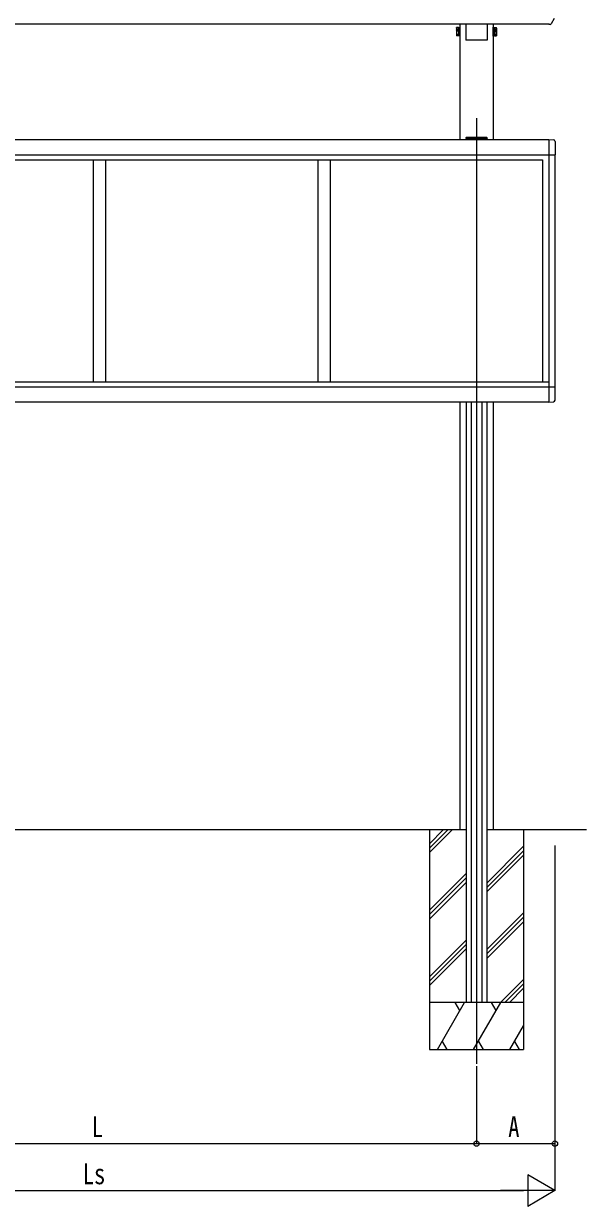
# Model space of a CAD drawing. Units: millimetres, scale not verified. Extents: x -8410 to 8410, y -5940 to 5940.
# Drawn here: x -6236 to -4443, y 147 to 3917 of the extents above; entities that cross this region are included whole.
import ezdxf
from ezdxf.enums import TextEntityAlignment as Align

# ---------------------------------------------------------------- set-up
doc = ezdxf.new("R2010")
doc.units = ezdxf.units.MM
doc.header["$LTSCALE"] = 30
for name, color, linetype in [('0-3_YKK_12', 2, 'Continuous'), ('0-4_YKK_13', 4, 'Continuous'), ('0-5_YKK_A1', 4, 'Continuous'), ('0-6_YKK_D', 6, 'Continuous')]:
    doc.layers.add(name, color=color, linetype=linetype)
doc.styles.add('ＭＳ ゴシック', font='')
doc.styles.get('ＭＳ ゴシック').set_extended_font_data('MS Gothic')

msp = doc.modelspace()

# ---------------------------------------------------------------- linework, layer by layer
at = {"layer": '0-3_YKK_12'}
msp.add_line((-4793.39, 3616.18), (-4793.39, 602.06), dxfattribs=at)
at = {"layer": '0-4_YKK_13'}
for p, q in [((-4545.9, 3933.72), (-4555.95, 3916.33)), ((-4857.49, 3903.31), (-4856.73, 3904.63)), ((-4857.49, 3903.31), (-4857.49, 3896.51)), ((-4857.49, 3896.51), (-4856.73, 3897.83)), ((-4857.49, 3896.51), (-4857.49, 3879.51)), ((-4850.49, 3904.63), (-4856.73, 3904.63)), ((-4850.49, 3899.72), (-4856.73, 3899.72)), ((-4850.49, 3897.83), (-4856.73, 3897.83)), ((-4850.49, 3892.92), (-4856.73, 3892.92)), ((-4850.49, 3883.1), (-4856.73, 3883.1)), ((-4850.49, 3904.63), (-4850.49, 3897.83)), ((-4847.99, 3903.56), (-4850.49, 3903.56)), ((-4850.49, 3897.83), (-4850.49, 3878.2)), ((-4847.99, 3896.76), (-4850.49, 3896.76)), ((-4847.99, 3888.76), (-4850.49, 3888.76)), ((-4847.99, 3887.26), (-4850.49, 3887.26)), ((-4847.99, 3903.56), (-4847.99, 3899.01)), ((-4847.99, 3896.76), (-4847.99, 3879.26)), ((-4826.89, 3917.13), (-4826.89, 3865.12)), ((-4738.79, 3903.56), (-4736.29, 3903.56)), ((-4738.79, 3903.56), (-4738.79, 3899.01)), ((-4738.79, 3896.76), (-4736.29, 3896.76)), ((-4738.79, 3896.76), (-4738.79, 3879.26)), ((-4738.79, 3888.76), (-4736.29, 3888.76)), ((-4738.79, 3887.26), (-4736.29, 3887.26)), ((-4736.29, 3904.63), (-4730.05, 3904.63)), ((-4736.29, 3904.63), (-4736.29, 3897.83)), ((-4736.29, 3899.72), (-4730.05, 3899.72)), ((-4736.29, 3897.83), (-4730.05, 3897.83)), ((-4736.29, 3897.83), (-4736.29, 3878.2)), ((-4736.29, 3892.92), (-4730.05, 3892.92)), ((-4736.29, 3883.1), (-4730.05, 3883.1)), ((-4729.29, 3903.31), (-4730.05, 3904.63)), ((-4729.29, 3896.51), (-4730.05, 3897.83)), ((-4729.29, 3903.31), (-4729.29, 3896.51)), ((-4729.29, 3896.51), (-4729.29, 3879.51)), ((-4563.39, 3916.83), (-4563.39, 3917.47)), ((-4563.39, 3916.83), (-4563.39, 3914.83)), ((-4561.89, 3914.83), (-4563.39, 3914.83)), ((-4558.55, 3914.83), (-4561.89, 3914.83)), ((-4857.49, 3879.51), (-4856.73, 3878.2)), ((-4850.49, 3878.2), (-4856.73, 3878.2)), ((-4850.49, 3879.26), (-4847.99, 3879.26)), ((-4736.29, 3879.26), (-4738.79, 3879.26)), ((-4736.29, 3878.2), (-4730.05, 3878.2)), ((-4729.29, 3879.51), (-4730.05, 3878.2)), ((-4825.8, 3554.96), (-4825.3, 3554.96)), ((-4825.4, 3552.46), (-4761.39, 3552.46)), ((-4825.3, 3554.96), (-4761.49, 3554.96)), ((-4761.49, 3554.96), (-4760.99, 3554.96)), ((-4759.89, 3552.46), (-4761.39, 3552.46)), ((-4759.99, 3554.02), (-4759.89, 3552.46)), ((-4563.39, 3547.96), (-4548.11, 3547.16)), ((-4542.89, 3541.67), (-4542.89, 3498.76)), ((-4563.39, 3498.76), (-4542.89, 3498.76)), ((-4563.39, 2760.16), (-4542.89, 2760.16)), ((-4542.89, 2717.25), (-4542.89, 2760.16)), ((-4563.39, 2710.96), (-4548.11, 2711.76))]:
    msp.add_line(p, q, dxfattribs=at)
for points in [[(-4846.39, 3899.01), (-4846.39, 3905.81), (-4847.99, 3905.81), (-4847.99, 3899.01)], [(-4759.89, 3917.13), (-4759.89, 3865.12), (-4826.89, 3865.12)], [(-4740.39, 3899.01), (-4740.39, 3905.81), (-4738.79, 3905.81), (-4738.79, 3899.01)], [(-4825.4, 3552.46), (-4826.89, 3552.46), (-4826.8, 3554.02)]]:
    msp.add_lwpolyline(points, dxfattribs=at)
for points in [[(-4846.39, 3877.01), (-4846.39, 3899.01), (-4847.99, 3899.01), (-4847.99, 3877.01)], [(-4740.39, 3877.01), (-4740.39, 3899.01), (-4738.79, 3899.01), (-4738.79, 3877.01)]]:
    msp.add_lwpolyline(points, close=True, dxfattribs=at)
for centre, radius, start, end in [((-4853.15, 3902.17), 4.34, 145.61575, 214.38425), ((-4853.15, 3895.37), 4.34, 145.61575, 214.38425), ((-4841.25, 3888.01), 16.24, 162.41205, 197.58795), ((-4853.15, 3880.65), 4.34, 145.61575, 214.38425), ((-4841.25, 3894.81), 16.24, 162.41205, 173.31212), ((-4733.64, 3902.17), 4.34, 325.61575, 34.38425), ((-4745.53, 3894.81), 16.24, 6.68788, 17.58795), ((-4733.64, 3895.37), 4.34, 325.61575, 34.38425), ((-4745.53, 3888.01), 16.24, 342.41205, 17.58795), ((-4733.64, 3880.65), 4.34, 325.61575, 34.38425), ((-4558.55, 3917.83), 3, 270, 330), ((-4825.8, 3553.96), 1, 90, 176.5), ((-4760.99, 3553.96), 1, 3.5, 90), ((-4548.39, 3541.67), 5.5, 0, 87), ((-4548.39, 2717.25), 5.5, 273, 0)]:
    msp.add_arc(centre, radius, start, end, dxfattribs=at)
at = {"layer": '0-5_YKK_A1'}
for p, q in [((-7427.39, 3917.11), (-4563.39, 3917.15)), ((-4846.39, 3917.13), (-4846.39, 3547.46)), ((-4740.39, 3917.13), (-4740.39, 3547.46)), ((-4563.39, 3547.46), (-7427.39, 3547.46)), ((-4826.39, 3552.46), (-4826.39, 3547.46)), ((-4810.89, 3552.46), (-4810.89, 3547.46)), ((-4775.89, 3552.46), (-4775.89, 3547.46)), ((-4760.39, 3552.46), (-4760.39, 3547.46)), ((-4563.39, 3548.16), (-4563.39, 2710.96)), ((-7427.39, 3498.96), (-4563.39, 3498.96)), ((-7407.39, 3482.96), (-4583.39, 3482.96)), ((-6015.39, 3483.2), (-6015.39, 2775.96)), ((-5975.39, 3479.7), (-5975.39, 2775.96)), ((-5299.39, 3482.96), (-5299.39, 2775.96)), ((-5259.39, 3482.96), (-5259.39, 2775.96)), ((-4583.39, 3482.96), (-4583.39, 2775.96)), ((-4583.39, 3482.96), (-4583.39, 2775.96)), ((-4543.39, 3498.76), (-4543.39, 2760.16)), ((-7427.39, 2775.96), (-4563.39, 2775.96)), ((-7427.39, 2759.96), (-4563.39, 2759.96)), ((-4563.39, 2775.96), (-4563.39, 2759.96)), ((-7427.39, 2711.46), (-4563.39, 2711.46)), ((-4846.39, 2711.46), (-4846.39, 1347.46)), ((-4826.39, 2711.46), (-4826.39, 797.46)), ((-4810.89, 2711.46), (-4810.89, 797.46)), ((-4775.89, 2711.46), (-4775.89, 797.46)), ((-4760.39, 2711.46), (-4760.39, 797.46)), ((-4740.39, 2711.46), (-4740.39, 1347.46)), ((-4826.39, 1347.46), (-7164.39, 1347.46)), ((-4943.39, 1347.46), (-4943.39, 647.46)), ((-4943.39, 1303.48), (-4899.41, 1347.46)), ((-4943.39, 1289.34), (-4885.27, 1347.46)), ((-4943.39, 1275.2), (-4871.13, 1347.46)), ((-4443.39, 1347.46), (-4760.39, 1347.46)), ((-4643.39, 1347.46), (-4643.39, 647.46)), ((-4760.39, 1178.12), (-4643.39, 1295.12)), ((-4760.39, 1163.98), (-4643.39, 1280.97)), ((-4760.39, 1149.83), (-4643.39, 1266.83)), ((-4943.39, 1091.35), (-4826.39, 1208.35)), ((-4943.39, 1077.21), (-4826.39, 1194.21)), ((-4943.39, 1063.07), (-4826.39, 1180.07)), ((-4760.39, 965.99), (-4643.39, 1082.99)), ((-4760.39, 951.85), (-4643.39, 1068.84)), ((-4760.39, 937.7), (-4643.39, 1054.7)), ((-4943.39, 879.22), (-4826.39, 996.22)), ((-4943.39, 865.08), (-4826.39, 982.08)), ((-4943.39, 850.94), (-4826.39, 967.94)), ((-4716.78, 797.46), (-4643.39, 870.86)), ((-4702.64, 797.46), (-4643.39, 856.71)), ((-4688.5, 797.46), (-4643.39, 842.57)), ((-4643.39, 797.46), (-4943.39, 797.46)), ((-4917.91, 647.46), (-4831.3, 797.46)), ((-4846.3, 771.48), (-4861.31, 797.46)), ((-4802.44, 647.46), (-4715.83, 797.46)), ((-4730.83, 771.48), (-4745.84, 797.47)), ((-4686.97, 647.46), (-4643.39, 722.93)), ((-4943.39, 647.46), (-4643.39, 647.46)), ((-4902.91, 673.44), (-4887.91, 647.46)), ((-4787.44, 673.44), (-4772.44, 647.46)), ((-4671.97, 673.44), (-4656.97, 647.46))]:
    msp.add_line(p, q, dxfattribs=at)
at = {"layer": '0-6_YKK_D'}
for p, q in [((-4543.39, 1297.74), (-4543.39, 346.46)), ((-4793.39, 594.1), (-4793.39, 346.46)), ((-4793.39, 593.1), (-4793.39, 346.46)), ((-4543.39, 599.19), (-4543.39, 196.46)), ((-7197.39, 347.46), (-4793.39, 347.46)), ((-4793.39, 347.46), (-4543.39, 347.46)), ((-4543.39, 197.46), (-4630, 247.46)), ((-4630, 247.46), (-4630, 147.46)), ((-7347.39, 197.46), (-4643.39, 197.46)), ((-4543.39, 197.46), (-4716.6, 197.46)), ((-4543.39, 197.46), (-4630, 147.46))]:
    msp.add_line(p, q, dxfattribs=at)
for centre in [(-4793.39, 347.46), (-4793.39, 347.46), (-4543.39, 347.46)]:
    msp.add_circle(centre, 8.5, dxfattribs=at)

# ---------------------------------------------------------------- texts
at = {"layer": '0-6_YKK_D', "style": 'ＭＳ ゴシック', "width": 0.8}
for s, p in [('L', (-6019.39, 348.26)), ('A', (-4692.39, 348.26)), ('Ls', (-6048.19, 198.26))]:
    msp.add_text(s, height=65.98, dxfattribs=at).set_placement(p, align=Align.BOTTOM_LEFT)

doc.saveas('drawing.dxf')
